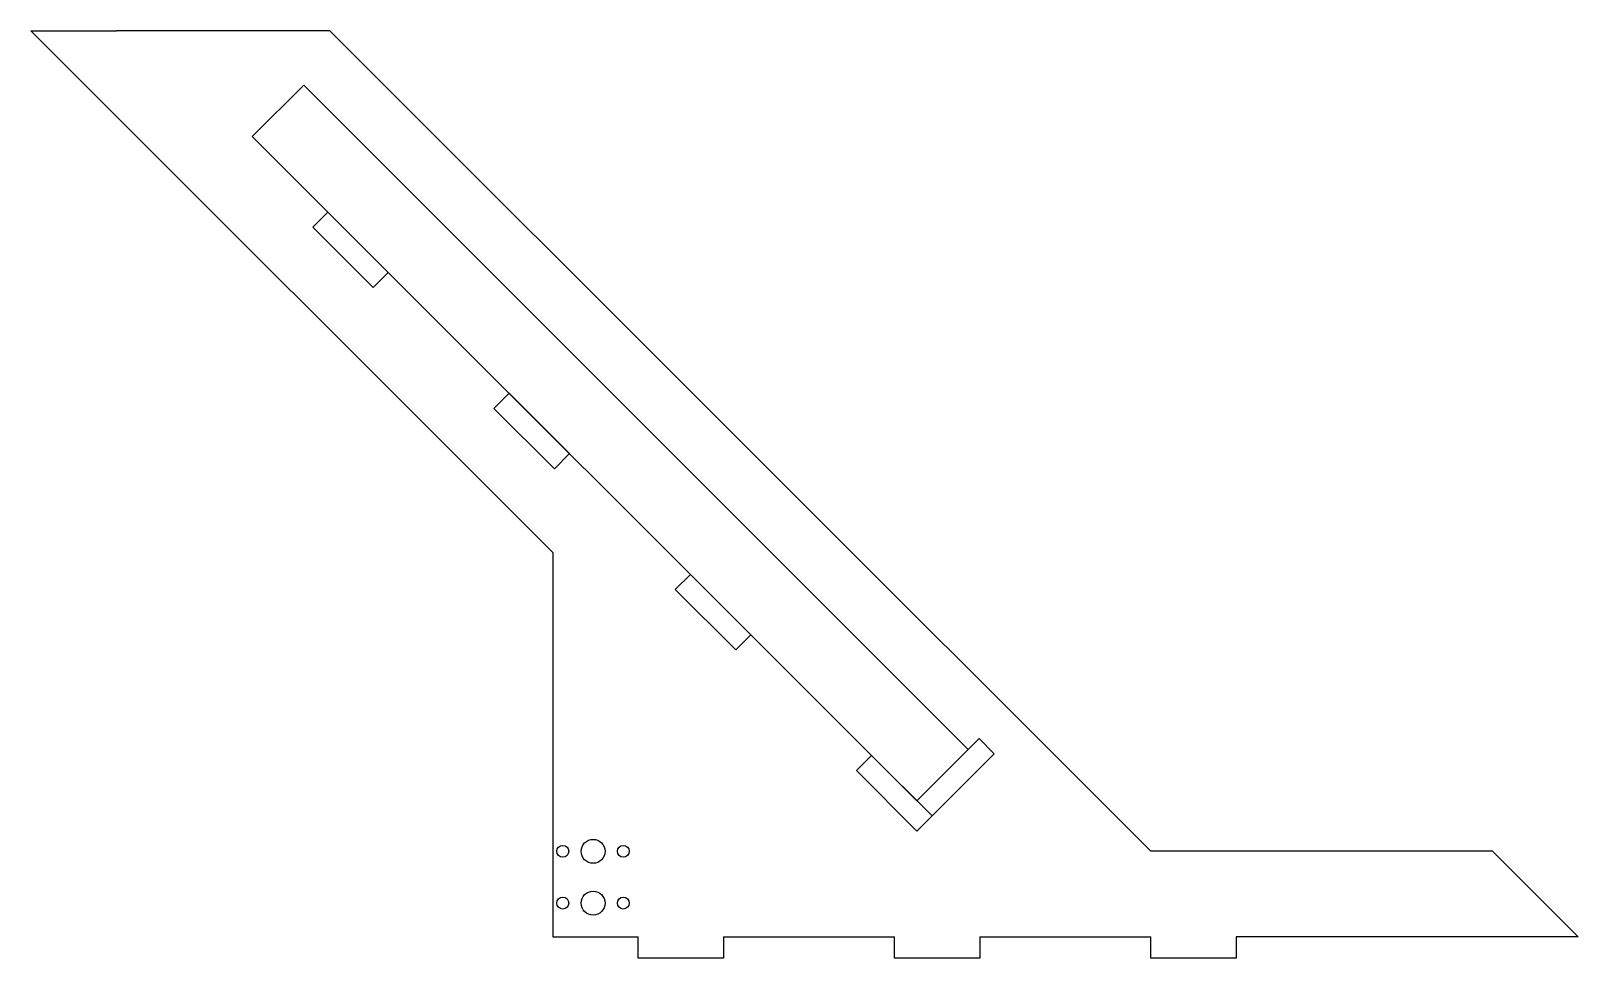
# Model space of a CAD drawing. Extents: x -2.51 to 6.54, y -0.13 to 5.3.
import ezdxf

# ---------------------------------------------------------------- set-up
doc = ezdxf.new("R2010")
doc.units = 0
doc.layers.add('VISIBLE', color=7, linetype='CONTINUOUS')

msp = doc.modelspace()

# ---------------------------------------------------------------- linework, layer by layer
at = {"layer": 'VISIBLE'}
for p, q in [((-2.5134, 5.3033), (-2.0134, 5.3033)), ((0.5399, 2.25), (-2.5134, 5.3033)), ((-0.7634, 5.3033), (-2.0134, 5.3033)), ((4.0399, 0.5), (-0.7634, 5.3033)), ((-0.9174, 4.9851), (-1.2179, 4.6846)), ((-0.9174, 4.9851), (2.9717, 1.096)), ((-1.2179, 4.6846), (2.6712, 0.7955)), ((-0.7759, 4.2426), (-0.8643, 4.1543)), ((-0.4224, 3.8891), (-0.7759, 4.2426)), ((-0.5108, 3.8007), (-0.8643, 4.1543)), ((-0.5108, 3.8007), (-0.4224, 3.8891)), ((0.2847, 3.182), (0.1963, 3.0936)), ((0.6383, 2.8284), (0.2847, 3.182)), ((0.1963, 3.0936), (0.5499, 2.74)), ((0.5499, 2.74), (0.6383, 2.8284)), ((0.5399, 2.25), (0.5399, 0)), ((1.3454, 2.1213), (1.257, 2.0329)), ((1.6989, 1.7678), (1.3454, 2.1213)), ((1.257, 2.0329), (1.6105, 1.6794)), ((1.6105, 1.6794), (1.6989, 1.7678)), ((3.0354, 1.1597), (2.6712, 0.7955)), ((3.1238, 1.0713), (3.0354, 1.1597)), ((2.406, 1.0607), (2.3177, 0.9723)), ((2.7596, 0.7071), (2.406, 1.0607)), ((3.0354, 0.9829), (3.1238, 1.0713)), ((2.3177, 0.9723), (2.6712, 0.6187)), ((2.7596, 0.7071), (3.0354, 0.9829)), ((2.7596, 0.7071), (2.6712, 0.6187)), ((6.0399, 0.5), (4.0399, 0.5)), ((6.5399, 0), (6.0399, 0.5)), ((1.5399, 0), (2.5399, 0)), ((2.5399, -0.125), (2.5399, 0)), ((4.5399, 0), (4.5399, -0.125)), ((6.5399, 0), (4.5399, 0)), ((0.5399, 0), (1.0399, 0)), ((1.0399, -0.125), (1.0399, 0)), ((1.5399, 0), (1.5399, -0.125)), ((3.0399, 0), (3.0399, -0.125)), ((3.0399, 0), (4.0399, 0)), ((4.0399, -0.125), (4.0399, 0)), ((1.5399, -0.125), (1.0399, -0.125)), ((3.0399, -0.125), (2.5399, -0.125)), ((4.5399, -0.125), (4.0399, -0.125))]:
    msp.add_line(p, q, dxfattribs=at)
for centre, radius in [((0.7761, 0.5), 0.07), ((0.599, 0.5), 0.035), ((0.9531, 0.5), 0.035), ((0.599, 0.1969), 0.035), ((0.7761, 0.1969), 0.07), ((0.9531, 0.1969), 0.035)]:
    msp.add_circle(centre, radius, dxfattribs=at)

doc.saveas('drawing.dxf')
